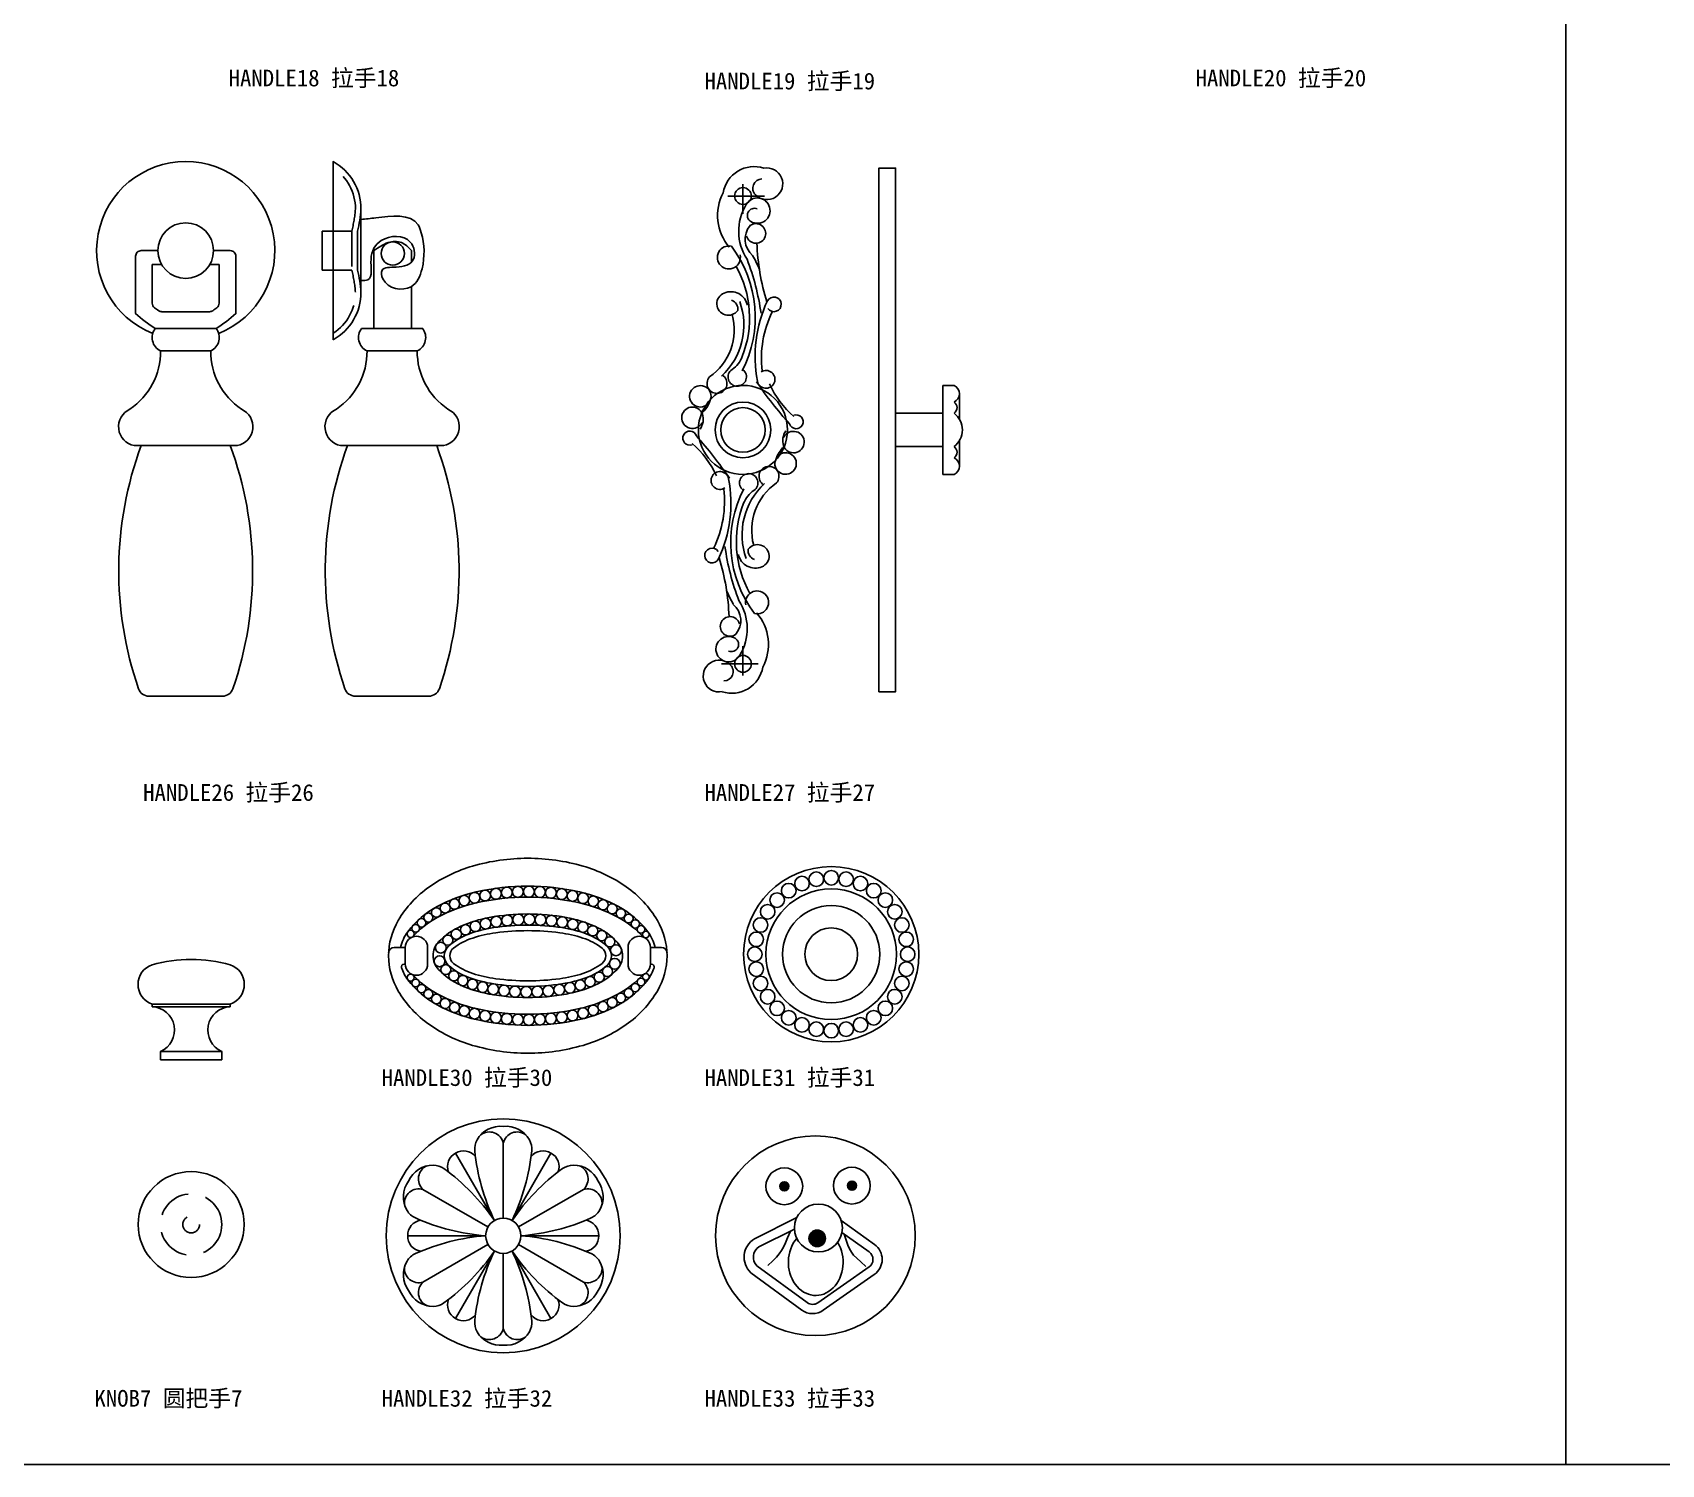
# Model space of a CAD drawing. Header units: millimetres. Extents: x -159360 to -156109, y -82746 to -81402.
# Drawn here: x -158010.4 to -157717.9, y -81966.7 to -81709.6 of the extents above; entities that cross this region are included whole.
import ezdxf
from ezdxf.enums import TextEntityAlignment as Align

# ---------------------------------------------------------------- set-up
doc = ezdxf.new("R2010")
doc.units = ezdxf.units.MM
doc.header["$LTSCALE"] = 2
doc.header["$MEASUREMENT"] = 0
doc.linetypes.add('HIDDEN2', pattern=[4.7625, 3.175, -1.5875])
doc.layers.get('0').update_dxf_attribs({"linetype": 'CONTINUOUS'})
doc.layers.get('Defpoints').update_dxf_attribs({"linetype": 'CONTINUOUS'})
doc.layers.add('LINE1', color=41, linetype='CONTINUOUS')
doc.layers.add('LINE2', color=142, linetype='CONTINUOUS')
doc.layers.add('标注', color=7, linetype='CONTINUOUS', lineweight=25)
doc.styles.add('HZ', font='simfang.ttf')

# ---------------------------------------------------------------- blocks, each defined once
blk = doc.blocks.new('KNOB7-E 圆把手7-立面')
at = {"ltscale": 5}
blk.add_circle((0, 0), 9.5, dxfattribs=at)
at = {"layer": 'LINE1', "linetype": 'HIDDEN2'}
for radius in [5.5, 1.5]:
    blk.add_circle((0, 0), radius, dxfattribs=at)
blk = doc.blocks.new('KNOB7-P 圆把手7-平面')
at = {"ltscale": 5}
blk.add_lwpolyline([(-5.5, 0), (-5.5, 1.5, 0.795513), (-7, 9.5), (-7, 10, -0.719751), (-7, 17.05, -0.067515), (0, 18, -0.067515), (7, 17.05, -0.719751), (7, 10), (7, 9.5, 0.795513), (5.5, 1.5), (5.5, 0), (0, 0)], format="xyb", close=True, dxfattribs=at)
at = {"layer": 'LINE1'}
for p, q in [((-7, 10), (7, 10)), ((-7, 9.5), (7, 9.5)), ((-5.5, 1.5), (5.5, 1.5))]:
    blk.add_line(p, q, dxfattribs=at)
blk = doc.blocks.new('KNOB7 圆把手7')
for name, p in [('KNOB7-P 圆把手7-平面', (0, 0)), ('KNOB7-E 圆把手7-立面', (0, -29.59))]:
    blk.add_blockref(name, p)
blk = doc.blocks.new('HANDLE27-S 拉手27-侧面')
at = {"ltscale": 5}
blk.add_lwpolyline([(0, -47), (3, -47), (3, 47), (0, 47)], close=True, dxfattribs=at)
at = {"layer": 'LINE1'}
for p, q in [((11.5, -8), (11.5, 8)), ((13.5, 8), (11.5, 8)), ((14.46, 6.5), (14.46, 1.94)), ((11.5, 3), (3, 3)), ((14.46, -1.94), (14.46, -6.5)), ((11.5, -3), (3, -3)), ((13.5, -8), (11.5, -8)), ((13.5, -8), (11.5, -8))]:
    blk.add_line(p, q, dxfattribs=at)
for centre, radius, start, end in [((12.81, 6.5), 1.65, 294.733, 65.267), ((12.86, 4), 1.19, 302.6032, 57.3968), ((11.25, 0), 3.75, 306.8699, 53.1301), ((12.86, -4), 1.19, 302.6032, 57.3968), ((12.81, -6.5), 1.65, 294.733, 65.267)]:
    blk.add_arc(centre, radius, start, end, dxfattribs=at)
blk = doc.blocks.new('HANDLE27-E 拉手27-立面')
at = {"ltscale": 5}
blk.add_circle((0, 0), 8, dxfattribs=at)
at = {"layer": 'LINE1'}
for p, q in [((0, 44.11), (0, 38.82)), ((-2.72, 42), (3.84, 42)), ((0, -44.11), (0, -38.82)), ((2.72, -42), (-3.84, -42))]:
    blk.add_line(p, q, dxfattribs=at)
for centre, radius in [((0, 42), 1.5), ((0, 0), 5), ((0, 0), 4), ((0, -42), 1.5)]:
    blk.add_circle(centre, radius, dxfattribs=at)
for centre, radius, start, end in [((1.98, 41.67), 5.61, 71.8, 170.5814), ((4.29, 44.2), 2.85, 224.0213, 101.2575), ((3.43, 43.39), 1.67, 90.6556, 224.4458), ((4.1, 38.51), 8.67, 151.9448, 220.9084), ((2.58, 39.37), 2.28, 239.2702, 151.3546), ((8.44, 35.68), 9.21, 148.6897, 213.1261), ((2.07, 38.51), 1.29, 66.9932, 239.1871), ((4.23, 34.24), 3.84, 140.5119, 229.4861), ((2.32, 35.28), 1.76, 195.5553, 127.058), ((-2.53, 30.97), 2.06, 77.0534, 13.0081), ((-18.8, 20.28), 21, 332.5526, 37.1963), ((42.48, 34.91), 40, 181.9764, 197.3433), ((-17.87, 20.09), 19.05, 338.7252, 29.1551), ((-40.82, 14.71), 44.5, 8.0405, 20.9897), ((-18.96, 19.7), 23.73, 22.5644, 29.3038), ((-2.62, 22.66), 2.07, 111.7921, 323.7986), ((-2.2, 21.75), 3.07, 11.7904, 112.682), ((5.55, 22.55), 1.32, 214.2699, 152.5858), ((-11.88, 18.01), 10.32, 304.6737, 15.1411), ((-12.25, 18.81), 12.42, 312.4303, 20.0939), ((-2.58, 21.69), 1.66, 350.946, 72.1201), ((25.65, 13.18), 23.49, 154.8565, 190.8209), ((22.67, 12.76), 19.36, 154.2071, 186.403), ((-4.78, 14.99), 5, 304.3464, 338.7252), ((-4.67, 8.34), 1.79, 138.5918, 59.3344), ((-1.03, 9.5), 1.65, 124.3464, 53.2881), ((4.14, 9.08), 1.6, 191.1866, 122.8928), ((-7.65, 6.03), 1.93, 349.9457, 301.5506), ((64.39, 51.1), 75.11, 214.4291, 221.7607), ((20.55, 15.54), 17.39, 204.7626, 229.0106), ((-9.07, 2.18), 1.93, 21.2765, 332.8814), ((-11.99, 7.52), 6.49, 317.8225, 343.7175), ((-10.16, 1.94), 3.03, 323.9547, 17.8803), ((9.55, 1.47), 1.25, 198.3242, 108.8795), ((-9.55, -1.47), 1.25, 18.3242, 288.8795), ((-20.55, -15.54), 17.39, 24.7626, 49.0106), ((-64.39, -51.1), 75.11, 34.4291, 41.7607), ((10.16, -1.94), 3.03, 143.9547, 197.8803), ((9.07, -2.18), 1.93, 201.2765, 152.8814), ((7.65, -6.03), 1.93, 169.9457, 121.5506), ((11.99, -7.52), 6.49, 137.8225, 163.7175), ((-4.14, -9.08), 1.6, 11.1866, 302.8928), ((-25.65, -13.18), 23.49, 334.8565, 10.8209), ((1.03, -9.5), 1.65, 304.3464, 233.2881), ((4.67, -8.34), 1.79, 318.5918, 239.3344), ((-22.67, -12.76), 19.36, 334.2071, 6.403), ((18.8, -20.28), 21, 152.5526, 217.1963), ((12.25, -18.81), 12.42, 132.4303, 200.0939), ((4.78, -14.99), 5, 124.3464, 158.7252), ((11.88, -18.01), 10.32, 124.6737, 195.1411), ((17.87, -20.09), 19.05, 158.7252, 209.1551), ((-5.55, -22.55), 1.32, 34.2699, 332.5858), ((-42.48, -34.91), 40, 1.9764, 17.3433), ((40.82, -14.71), 44.5, 188.0405, 200.9897), ((2.2, -21.75), 3.07, 191.7904, 292.682), ((2.58, -21.69), 1.66, 170.946, 252.1201), ((2.62, -22.66), 2.07, 291.7921, 143.7986), ((18.96, -19.7), 23.73, 202.5644, 209.3038), ((2.53, -30.97), 2.06, 257.0534, 193.0081), ((-4.23, -34.24), 3.84, 320.5119, 49.4861), ((-8.44, -35.68), 9.21, 328.6897, 33.1261), ((-2.32, -35.28), 1.76, 15.5553, 307.058), ((-4.1, -38.51), 8.67, 331.9448, 40.9084), ((-2.58, -39.37), 2.28, 59.2702, 331.3546), ((-2.07, -38.51), 1.29, 246.9932, 59.1871), ((-4.29, -44.2), 2.85, 44.0213, 281.2575), ((-1.98, -41.67), 5.61, 251.8, 350.5814), ((-3.43, -43.39), 1.67, 270.6556, 44.4458)]:
    blk.add_arc(centre, radius, start, end, dxfattribs=at)
blk = doc.blocks.new('HANDLE27 拉手27')
for name, p in [('HANDLE27-E 拉手27-立面', (0, 0)), ('HANDLE27-S 拉手27-侧面', (24.39, 0))]:
    blk.add_blockref(name, p)
blk = doc.blocks.new('HANDLE32 拉手32')
at = {"ltscale": 5}
blk.add_circle((0, 0), 21, dxfattribs=at)
at = {"layer": 'LINE1'}
for p, q in [((-1.58, 2.74), (-8.57, 14.84)), ((0, 16.64), (0, 3.16)), ((0, 16.64), (0, 3.16)), ((1.58, 2.74), (8.57, 14.84)), ((-2.74, 1.58), (-14.41, 8.32)), ((2.74, 1.58), (14.41, 8.32)), ((-3.16, 0), (-17.13, 0)), ((-3.16, 0), (-17.13, 0)), ((3.16, 0), (17.13, 0)), ((3.16, 0), (17.13, 0)), ((-2.74, -1.58), (-14.41, -8.32)), ((-1.58, -2.74), (-8.57, -14.84)), ((1.58, -2.74), (8.57, -14.84)), ((2.74, -1.58), (14.41, -8.32)), ((0, -16.64), (0, -3.16)), ((0, -16.64), (0, -3.16))]:
    blk.add_line(p, q, dxfattribs=at)
blk.add_circle((0, 0), 3.16, dxfattribs=at)
blk.add_circle((0, 0), 3.16, dxfattribs=at)
blk.add_circle((0, 0), 3.16, dxfattribs=at)
blk.add_circle((0, 0), 3.16, dxfattribs=at)
for centre, radius, start, end in [((-0.48, 14.81), 4.86, 84.3058, 150.0769), ((-2.51, 16.07), 2.57, 12.8189, 126.5062), ((0.48, 14.81), 4.86, 29.9231, 95.6942), ((2.51, 16.07), 2.57, 53.4938, 167.1811), ((-7.33, 12.46), 2.68, 117.4524, 202.7713), ((-7.13, 12.58), 2.68, 37.2287, 122.5476), ((-1.83, 15.59), 3.3, 150.0769, 185.9443), ((32.72, 19.19), 38.04, 185.9443, 205.6239), ((-32.72, 19.19), 38.04, 334.3761, 354.0557), ((1.83, 15.59), 3.3, 354.0557, 29.9231), ((7.13, 12.58), 2.68, 57.4524, 142.7713), ((7.33, 12.46), 2.68, 337.2287, 62.5476), ((-12.59, 7.83), 4.86, 89.9231, 155.6942), ((-12.66, 10.2), 2.57, 113.4938, 227.1811), ((-12.59, 9.38), 3.3, 54.0557, 89.9231), ((-32.98, -18.74), 38.04, 34.3761, 54.0557), ((32.98, -18.74), 38.04, 125.9443, 145.6239), ((12.59, 9.38), 3.3, 90.0769, 125.9443), ((12.59, 7.83), 4.86, 24.3058, 90.0769), ((12.66, 10.2), 2.57, 312.8189, 66.5062), ((-13.07, 6.99), 4.86, 144.3058, 210.0769), ((13.07, 6.99), 4.86, 329.9231, 35.6942), ((-15.17, 5.86), 2.57, 72.8189, 186.5062), ((15.17, 5.86), 2.57, 353.4938, 107.1811), ((-14.42, 6.21), 3.3, 210.0769, 245.9443), ((-0.26, 37.93), 38.04, 245.9443, 265.6239), ((0.26, 37.93), 38.04, 274.3761, 294.0557), ((14.42, 6.21), 3.3, 294.0557, 329.9231), ((-14.46, 0.12), 2.68, 97.2287, 182.5476), ((-14.46, -0.12), 2.68, 177.4524, 262.7713), ((-0.26, -37.93), 38.04, 94.3761, 114.0557), ((0.26, -37.93), 38.04, 65.9443, 85.6239), ((14.46, 0.12), 2.68, 357.4524, 82.7713), ((14.46, -0.12), 2.68, 277.2287, 2.5476), ((-32.98, 18.74), 38.04, 305.9443, 325.6239), ((32.72, -19.19), 38.04, 154.3761, 174.0557), ((32.98, 18.74), 38.04, 214.3761, 234.0557), ((-32.72, -19.19), 38.04, 5.9443, 25.6239), ((-13.07, -6.99), 4.86, 149.9231, 215.6942), ((-15.17, -5.86), 2.57, 173.4938, 287.1811), ((-14.42, -6.21), 3.3, 114.0557, 149.9231), ((15.17, -5.86), 2.57, 252.8189, 6.5062), ((14.42, -6.21), 3.3, 30.0769, 65.9443), ((13.07, -6.99), 4.86, 324.3058, 30.0769), ((-12.66, -10.2), 2.57, 132.8189, 246.5062), ((12.66, -10.2), 2.57, 293.4938, 47.1811), ((-12.59, -7.83), 4.86, 204.3058, 270.0769), ((-7.33, -12.46), 2.68, 157.2287, 242.5476), ((7.33, -12.46), 2.68, 297.4524, 22.7713), ((12.59, -7.83), 4.86, 269.9231, 335.6942), ((-12.59, -9.38), 3.3, 270.0769, 305.9443), ((-7.13, -12.58), 2.68, 237.4524, 322.7713), ((7.13, -12.58), 2.68, 217.2287, 302.5476), ((12.59, -9.38), 3.3, 234.0557, 269.9231), ((-1.83, -15.59), 3.3, 174.0557, 209.9231), ((-0.48, -14.81), 4.86, 209.9231, 275.6942), ((-2.51, -16.07), 2.57, 233.4938, 347.1811), ((2.51, -16.07), 2.57, 192.8189, 306.5062), ((0.48, -14.81), 4.86, 264.3058, 330.0769), ((1.83, -15.59), 3.3, 330.0769, 5.9443)]:
    blk.add_arc(centre, radius, start, end, dxfattribs=at)
blk = doc.blocks.new('HANDLE33 拉手33')
at = {"layer": 'LINE1'}
for points in [[(-4.77, 8.88, 1), (-6.42, 8.88, 1)], [(7.37, 9, 1), (5.72, 9, 1)], [(-1.17, -0.47, 1), (1.8, -0.47, 1)]]:
    blk.add_hatch(color=256, dxfattribs=at).paths.add_polyline_path(points)
at = {"ltscale": 5}
blk.add_circle((0, 0), 17.93, dxfattribs=at)
at = {"layer": 'LINE1'}
for points in [[(-3.35, 3.26), (-10.95, -0.57, 0.499205), (-11.6, -6.64), (-2.45, -13.34, 0.321198), (1.39, -13.38), (10.57, -6.95, 0.516982), (10.6, -1.57), (4.63, 2.71)], [(-3.76, 1.21), (-10.14, -2.01, 0.479877), (-10.54, -5.38), (-1.48, -12.01, 0.321198), (0.44, -12.03), (9.62, -5.6, 0.516982), (9.64, -2.91), (4.76, 0.59)]]:
    blk.add_lwpolyline(points, format="xyb", dxfattribs=at)
for points in [[(-4.5, 0.83), (-4.99, -0.37), (-5.38, -1.3), (-5.73, -2.04), (-6.09, -2.66), (-6.5, -3.23), (-7.02, -3.82), (-7.67, -4.51), (-8.52, -5.36)], [(5.16, 0.3), (5.52, -0.81), (5.82, -1.68), (6.12, -2.37), (6.45, -2.94), (6.86, -3.48), (7.41, -4.04), (8.13, -4.69), (9.07, -5.51)]]:
    blk.add_lwpolyline(points, dxfattribs=at)
for centre, radius in [((-5.59, 8.88), 3.3), ((6.55, 9), 3.3), ((-5.59, 8.88), 0.825), ((6.55, 9), 0.825), ((0.53, 1.4), 4.3), ((0.31, -0.47), 1.48)]:
    blk.add_circle(centre, radius, dxfattribs=at)
at = {"layer": 'LINE1', "extrusion": (0, 0, -1)}
blk.add_ellipse((0.05, -4.77), major_axis=(0, 5.95), ratio=0.826661, start_param=0.922411, end_param=5.521217, dxfattribs=at)
blk = doc.blocks.new('HANDLE26-S 拉手26-侧面')
at = {"ltscale": 5}
for points in [[(0, -16, 0.275397), (5, -7.46, 0.040924), (4.37, -3.5), (4.37, 3.5, 0.040924), (5, 7.46, 0.275397), (0, 16)], [(15.09, -18, 0.250167), (20.6, -28.47, -0.7385), (19.82, -35), (10.59, -35), (1.35, -35, -0.7385), (0.58, -28.47, 0.250167), (6.09, -18), (10.59, -18)]]:
    blk.add_lwpolyline(points, format="xyb", close=True, dxfattribs=at)
for points in [[(15.09, -18, 0.483675), (16.05, -13.96), (10.59, -13.96), (5.12, -13.96, 0.483675), (6.09, -18)], [(2.59, -35, 0.172683), (2.11, -78.65, 0.320276), (4, -80), (17.18, -80, 0.320276), (19.07, -78.65, 0.172683), (18.59, -35)]]:
    blk.add_lwpolyline(points, format="xyb", dxfattribs=at)
at = {"layer": 'LINE1'}
for p, q in [((5, 0), (5, 7.61)), ((-2, -3.5), (-2, 3.5)), ((-2, 3.5), (0, 3.5)), ((5, 0), (5, -7.61)), ((7.33, -13.96), (7.33, 0)), ((14.09, -2.02), (14.09, 0)), ((-2, -3.5), (0, -3.5)), ((14.09, -13.96), (14.09, -6.43))]:
    blk.add_line(p, q, dxfattribs=at)
at = {"layer": 'LINE1', "linetype": 'HIDDEN2'}
for p, q in [((0, 3.5), (3.34, 3.5)), ((0, -3.5), (3.34, -3.5))]:
    blk.add_line(p, q, dxfattribs=at)
blk.add_lwpolyline([(0, 14.84, -0.258044), (4, 7.47, -0.042182), (3.34, 3.5), (3.34, -3.5, -0.042182), (4, -7.47, -0.258044), (0, -14.84)], format="xyb", dxfattribs=at)
at = {"layer": 'LINE1'}
blk.add_circle((10.7, -0.51), 2.09, dxfattribs=at)
for points in [[(5, -5.37), (6.24, -5.22), (6.8, -1.56), (8.64, 1.82), (13.85, 1.54), (14.41, -1.56), (11.31, -2.97), (8.78, -3.53), (8.92, -5.08), (13.99, -6.49), (15.96, -3.25), (15.82, 3.22), (15.26, 4.63), (7.65, 5.9), (5, 5.59)], [(7.33, 0), (9.9, 1.44), (12.26, 1.44), (14.09, 0)]]:
    blk.add_spline(points, degree=3, dxfattribs=at)
blk = doc.blocks.new('HANDLE26-E 拉手26-立面')
at = {"ltscale": 5}
for points in [[(0, -13.96), (-5.46, -13.96, 0.483675), (-4.5, -18), (0, -18), (4.5, -18, 0.483675), (5.46, -13.96)], [(4.5, -18, 0.250167), (10.01, -28.47, -0.7385), (9.24, -35), (0, -35), (-9.24, -35, -0.7385), (-10.01, -28.47, 0.250167), (-4.5, -18), (0, -18)]]:
    blk.add_lwpolyline(points, format="xyb", close=True, dxfattribs=at)
blk.add_lwpolyline([(-8, -35, 0.172683), (-8.48, -78.65, 0.320276), (-6.59, -80), (6.59, -80, 0.320276), (8.48, -78.65, 0.172683), (8, -35)], format="xyb", dxfattribs=at)
blk.add_arc((0, 0), 16, 291.7382, 248.2618, dxfattribs=at)
at = {"layer": 'LINE1'}
for points in [[(-5.46, -13.96, -0.048711), (-9, -11.3), (-9, -1, -0.414214), (-8, 0), (-5, 0)], [(5.46, -13.96, 0.048711), (9, -11.3), (9, -1, 0.414214), (8, 0), (5, 0)], [(4.33, -2.5), (6, -2.5), (6, -9.44, -0.23401), (5.61, -10.24, -0.01182), (4.85, -10.78, -0.152165), (4.28, -10.96), (0, -10.96), (-4.28, -10.96, -0.152165), (-4.85, -10.78, -0.01182), (-5.61, -10.24, -0.23401), (-6, -9.44), (-6, -2.5), (-4.33, -2.5)]]:
    blk.add_lwpolyline(points, format="xyb", dxfattribs=at)
blk.add_circle((0, 0), 5, dxfattribs=at)
blk = doc.blocks.new('HANDLE26 拉手26')
for name, p in [('HANDLE26-E 拉手26-立面', (0, 0)), ('HANDLE26-S 拉手26-侧面', (26.47, 0))]:
    blk.add_blockref(name, p)
blk = doc.blocks.new('HANDLE30 拉手30')
for p, q in [((-22, 1.5), (-23.99, 1.5)), ((22, 1.5), (23.99, 1.5)), ((-22, -1.5), (-22.19, -1.5)), ((22, -1.5), (22.19, -1.5))]:
    blk.add_line(p, q)
for points in [[(0, 17.5, 0.07067), (-9.91, 16.09, 0.082314), (-17.68, 12.37, 0.106842), (-23.26, 6.34, 0.13438), (-25, 0, 0.13438), (-23.26, -6.34, 0.106842), (-17.68, -12.37, 0.082314), (-9.91, -16.09, 0.07067), (0, -17.5, 0.07067), (9.91, -16.09, 0.082314), (17.68, -12.37, 0.106842), (23.26, -6.34, 0.13438), (25, 0, 0.13438), (23.26, 6.34, 0.106842), (17.68, 12.37, 0.082314), (9.91, 16.09, 0.07067)], [(-20, -3.5), (-20, -3.5, 0.414214), (-18, -1.5), (-18, 1.5, 0.414214), (-20, 3.5), (-20, 3.5, 0.414214), (-22, 1.5), (-22, -1.5, 0.414214)], [(20, -3.5), (20, -3.5, -0.414214), (18, -1.5), (18, 1.5, -0.414214), (20, 3.5), (20, 3.5, -0.414214), (22, 1.5), (22, -1.5, -0.414214)]]:
    blk.add_lwpolyline(points, format="xyb", close=True)
blk.add_lwpolyline([(-22.67, -2.15, 0.086215), (-21.54, -4.31, 0.105828), (-16.26, -8.84, 0.06921), (-9.27, -11.47, 0.055413), (0, -12.5, 0.055413), (9.27, -11.47, 0.06921), (16.26, -8.84, 0.105828), (21.54, -4.31, 0.086215), (22.67, -2.15, 0.164262)], format="xyb")
for centre, radius, start, end in [((-23.99, 0.5), 1, 90, 177.4991), ((23.99, 0.5), 1, 2.5009, 90), ((-22.19, -2), 0.5, 90, 197.6028), ((22.19, -2), 0.5, 342.3972, 90)]:
    blk.add_arc(centre, radius, start, end)
at = {"layer": 'LINE1'}
for points in [[(0, 12.5, 0.055413), (-9.27, 11.47, 0.06921), (-16.26, 8.84, 0.105828), (-21.54, 4.31, 0.110134), (-22.84, 1.5, 0.164262)], [(22.84, 1.5, 0.110134), (21.54, 4.31, 0.105828), (16.26, 8.84, 0.06921), (9.27, 11.47, 0.055413), (0, 12.5, 0.055413)], [(-20.67, 3.39, -0.084937), (-16.26, 6.85, -0.06921), (-9.27, 9.49, -0.055413), (0, 10.52, -0.055413), (9.27, 9.49, -0.06921), (16.26, 6.85, -0.084937), (20.67, 3.39, -0.02819)], [(-20.67, -3.39, 0.084937), (-16.26, -6.85, 0.06921), (-9.27, -9.49, 0.055413), (0, -10.52, 0.055413), (9.27, -9.49, 0.06921), (16.26, -6.85, 0.084937), (20.67, -3.39, 0.02819)]]:
    blk.add_lwpolyline(points, format="xyb", dxfattribs=at)
for points in [[(-17, 0, 0.190673), (-16.02, -2.47, 0.100708), (-12.02, -5.31, 0.058777), (-6.91, -6.88, 0.045239), (0, -7.51, 0.045239), (6.91, -6.88, 0.058777), (12.02, -5.31, 0.100708), (16.02, -2.48, 0.190673), (17, -0.01, 0.190673), (16.02, 2.46, 0.100708), (12.02, 5.3, 0.058777), (6.91, 6.87, 0.045239), (0, 7.5, 0.045239), (-6.91, 6.87, 0.058777), (-12.02, 5.3, 0.100708), (-16.02, 2.47, 0.190673)], [(15, -0.01, 0.214681), (14.22, 1.73, 0.093585), (10.61, 3.89, 0.050251), (6.13, 5.04, 0.037724), (0, 5.5, 0.037724), (-6.13, 5.04, 0.050251), (-10.61, 3.89, 0.093585), (-14.22, 1.73, 0.214681), (-15, 0, 0.214681), (-14.22, -1.74, 0.093585), (-10.61, -3.89, 0.050251), (-6.13, -5.04, 0.037724), (0, -5.51, 0.037724), (6.13, -5.05, 0.050251), (10.61, -3.9, 0.093585), (14.22, -1.74, 0.214681)], [(-14, 0, 0.231632), (-13.33, -1.38, 0.087495), (-9.9, -3.19, 0.044721), (-5.74, -4.13, 0.033129), (0, -4.51, 0.033129), (5.74, -4.13, 0.044721), (9.9, -3.19, 0.087495), (13.33, -1.38, 0.231632), (14, -0.01, 0.231632), (13.33, 1.37, 0.087495), (9.9, 3.18, 0.044721), (5.74, 4.12, 0.033129), (0, 4.5, 0.033129), (-5.74, 4.12, 0.044721), (-9.9, 3.18, 0.087495), (-13.33, 1.37, 0.231632)]]:
    blk.add_lwpolyline(points, format="xyb", close=True, dxfattribs=at)
for centre, radius in [((-7.66, 10.81), 0.976), ((-5.73, 11.12), 0.983), ((-3.77, 11.34), 0.988), ((-1.79, 11.47), 0.991), ((0.19, 11.51), 0.992), ((2.17, 11.45), 0.991), ((4.14, 11.3), 0.987), ((6.1, 11.06), 0.982), ((8.03, 10.74), 0.974), ((-14.85, 8.56), 0.898), ((-13.17, 9.28), 0.924), ((-11.41, 9.9), 0.947), ((-9.56, 10.41), 0.965), ((9.92, 10.32), 0.962), ((11.75, 9.79), 0.943), ((13.5, 9.15), 0.92), ((15.15, 8.41), 0.893), ((-19.08, 5.9), 0.756), ((-17.84, 6.86), 0.813), ((-16.41, 7.76), 0.866), ((-9.42, 5.28), 0.946), ((-7.58, 5.76), 0.964), ((-5.66, 6.1), 0.979), ((-3.71, 6.33), 0.99), ((-1.72, 6.47), 0.998), ((0.27, 6.51), 1), ((2.27, 6.44), 0.996), ((4.25, 6.28), 0.987), ((6.19, 6.02), 0.973), ((8.09, 5.65), 0.96), ((9.91, 5.13), 0.94), ((16.7, 7.59), 0.857), ((18.09, 6.68), 0.802), ((19.29, 5.72), 0.745), ((-21.04, 3.93), 0.638), ((-20.14, 4.91), 0.697), ((-14.34, 2.81), 0.905), ((-12.84, 3.85), 0.918), ((-11.19, 4.66), 0.923), ((11.65, 4.47), 0.921), ((13.27, 3.6), 0.915), ((14.72, 2.5), 0.9), ((20.32, 4.72), 0.685), ((21.2, 3.8), 0.589), ((-15.63, 1.45), 0.971), ((15.83, 0.99), 0.98), ((-15.85, -0.99), 0.98), ((-14.73, -2.5), 0.9), ((-13.29, -3.6), 0.915), ((14.32, -2.81), 0.905), ((15.61, -1.45), 0.971), ((-21.04, -3.93), 0.638), ((-20.14, -4.91), 0.697), ((-19.08, -5.9), 0.756), ((-11.67, -4.47), 0.921), ((-9.93, -5.13), 0.94), ((-8.1, -5.65), 0.96), ((-6.21, -6.02), 0.973), ((-4.26, -6.28), 0.987), ((-2.29, -6.44), 0.996), ((-0.29, -6.51), 1), ((1.71, -6.47), 0.998), ((3.69, -6.33), 0.99), ((5.65, -6.1), 0.979), ((7.56, -5.76), 0.964), ((9.41, -5.28), 0.946), ((11.17, -4.66), 0.923), ((12.83, -3.85), 0.918), ((19.29, -5.72), 0.745), ((20.32, -4.72), 0.685), ((21.2, -3.8), 0.589), ((-17.84, -6.86), 0.813), ((-16.41, -7.76), 0.866), ((-14.85, -8.56), 0.898), ((-13.17, -9.28), 0.924), ((13.5, -9.15), 0.92), ((15.15, -8.41), 0.893), ((16.7, -7.59), 0.857), ((18.09, -6.68), 0.802), ((-11.41, -9.9), 0.947), ((-9.56, -10.41), 0.965), ((-7.66, -10.81), 0.976), ((-5.73, -11.12), 0.983), ((-3.77, -11.34), 0.988), ((-1.79, -11.47), 0.991), ((0.19, -11.51), 0.992), ((2.17, -11.45), 0.991), ((4.14, -11.3), 0.987), ((6.1, -11.06), 0.982), ((8.03, -10.74), 0.974), ((9.92, -10.32), 0.962), ((11.75, -9.79), 0.943)]:
    blk.add_circle(centre, radius, dxfattribs=at)
blk = doc.blocks.new('HANDLE31 拉手31')
blk.add_circle((0, 0), 15.73)
at = {"layer": 'LINE1'}
for centre, radius in [((-2.68, 13.46), 1.31), ((0, 13.73), 1.31), ((2.68, 13.46), 1.31), ((0, 0), 11.73), ((-7.63, 11.41), 1.31), ((-5.25, 12.68), 1.31), ((5.25, 12.68), 1.31), ((7.63, 11.41), 1.31), ((-11.41, 7.63), 1.31), ((-9.71, 9.71), 1.31), ((9.71, 9.71), 1.31), ((11.41, 7.63), 1.31), ((-12.68, 5.25), 1.31), ((0, 0), 8.73), ((12.68, 5.25), 1.31), ((-13.46, 2.68), 1.31), ((0, 0), 4.73), ((13.46, 2.68), 1.31), ((-13.73, 0), 1.31), ((13.73, 0), 1.31), ((-13.46, -2.68), 1.31), ((13.46, -2.68), 1.31), ((-12.68, -5.25), 1.31), ((12.68, -5.25), 1.31), ((-11.41, -7.63), 1.31), ((-9.71, -9.71), 1.31), ((9.71, -9.71), 1.31), ((11.41, -7.63), 1.31), ((-7.63, -11.41), 1.31), ((-5.25, -12.68), 1.31), ((5.25, -12.68), 1.31), ((7.63, -11.41), 1.31), ((-2.68, -13.46), 1.31), ((0, -13.73), 1.31), ((2.68, -13.46), 1.31)]:
    blk.add_circle(centre, radius, dxfattribs=at)

msp = doc.modelspace()

# ---------------------------------------------------------------- linework, layer by layer
at = {"layer": 'Defpoints', "color": 0}
for p, q in [((-157735.06, -81793.92), (-157735.06, -81402.01)), ((-157735.06, -81402.01), (-157735.06, -81966.71)), ((-157735.06, -81966.71), (-157735.06, -81793.92)), ((-158547.56, -81966.71), (-157735.06, -81966.71)), ((-157735.06, -81966.71), (-156922.56, -81966.71))]:
    msp.add_line(p, q, dxfattribs=at)

# ---------------------------------------------------------------- block references
at = {"layer": 'LINE2', "color": 0}
for name, p in [('HANDLE26 拉手26', (-157982.86, -81748.77)), ('HANDLE27 拉手27', (-157882.81, -81780.96)), ('HANDLE30 拉手30', (-157921.44, -81875.37)), ('HANDLE31 拉手31', (-157866.97, -81875.1)), ('KNOB7 圆把手7', (-157981.88, -81894.04)), ('HANDLE32 拉手32', (-157925.85, -81925.65)), ('HANDLE33 拉手33', (-157869.8, -81925.65))]:
    msp.add_blockref(name, p, dxfattribs=at)

# ---------------------------------------------------------------- texts
at = {"layer": '标注', "color": 0, "style": 'HZ'}
for s, p in [('HANDLE18 拉手18', (-157975.15, -81716.27)), ('HANDLE19 拉手19', (-157889.72, -81716.82)), ('HANDLE20 拉手20', (-157801.55, -81716.27)), ('HANDLE26 拉手26', (-157990.5, -81844.56)), ('HANDLE27 拉手27', (-157889.72, -81844.56)), ('HANDLE30 拉手30', (-157947.68, -81895.75)), ('HANDLE31 拉手31', (-157889.72, -81895.75)), ('KNOB7 圆把手7', (-157999.24, -81953.34)), ('HANDLE32 拉手32', (-157947.68, -81953.34)), ('HANDLE33 拉手33', (-157889.72, -81953.34))]:
    msp.add_text(s, height=3, dxfattribs=at).set_placement(p, align=Align.TOP_LEFT)

doc.saveas('drawing.dxf')
